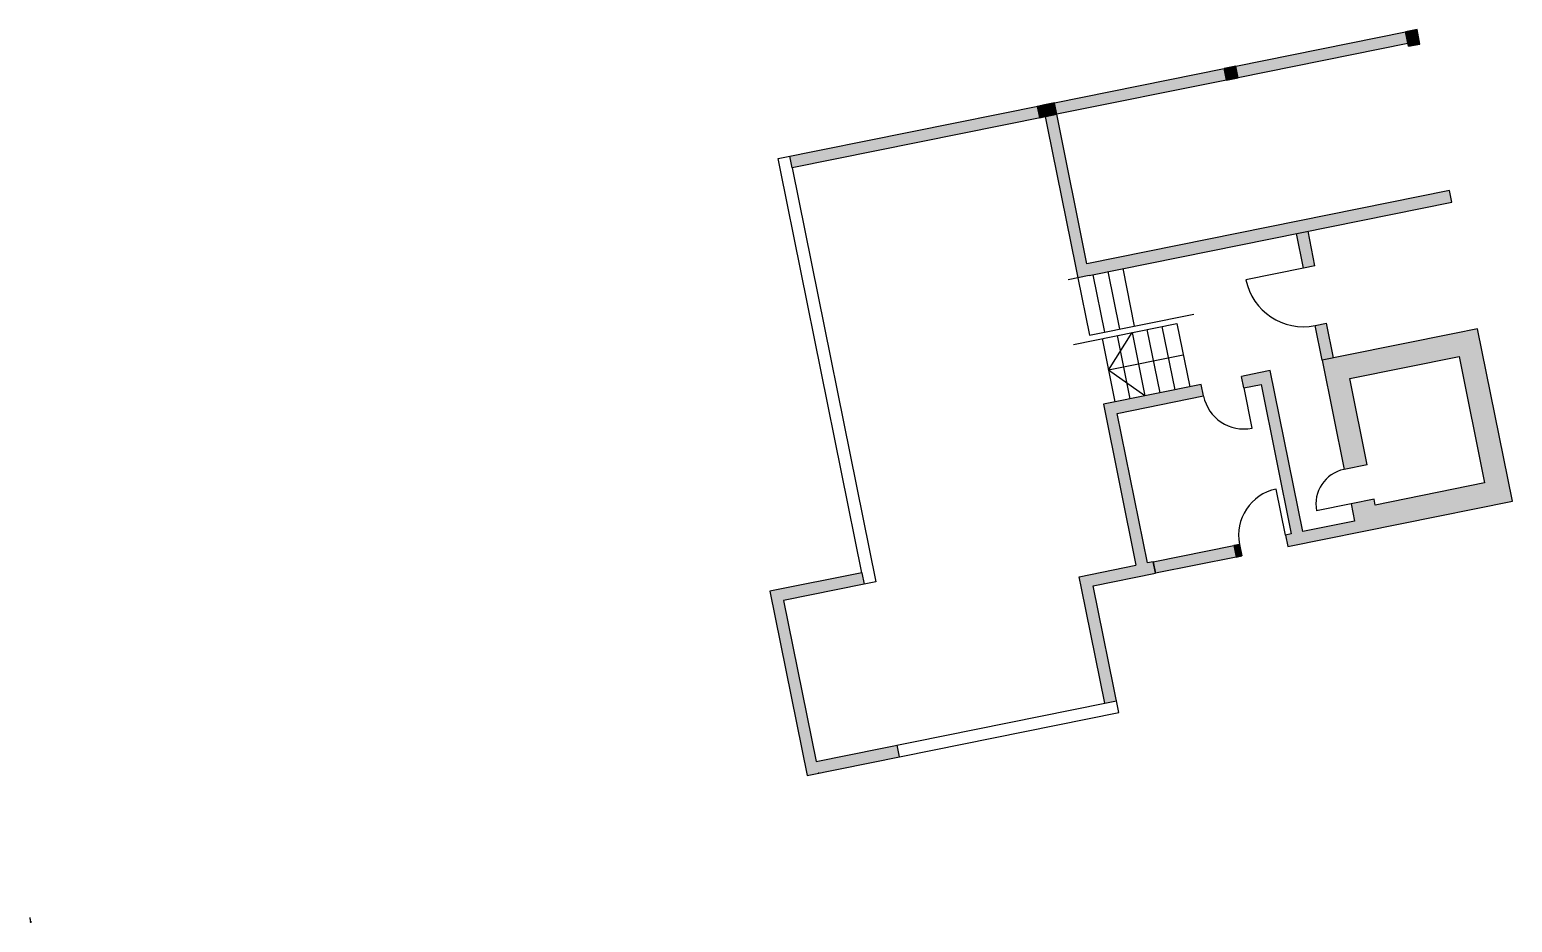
# Model space of a CAD drawing. Header units: inches. Extents: x 18308143 to 18310668, y 67592878 to 67594399.
import ezdxf

# ---------------------------------------------------------------- set-up
doc = ezdxf.new("R2010")
doc.units = ezdxf.units.IN
doc.header["$MEASUREMENT"] = 0
for name, pattern in [('BORDER2', [0.875, 0.25, -0.125, 0.25, -0.125, 0, -0.125]), ('DASHED2', [0.375, 0.25, -0.125]), ('HIDDEN2', [0.1875, 0.125, -0.0625])]:
    doc.linetypes.add(name, pattern=pattern)
for name, color, linetype in [('A-Anno-Dim 100', 9, 'Continuous'), ('A-Anno-Dim 25', 9, 'Continuous'), ('A-Anno-Dim 50', 9, 'Continuous'), ('A-Anno-Symbol 100', 2, 'Continuous'), ('A-Anno-Symbol 25', 2, 'Continuous'), ('A-Anno-Symbol 50', 2, 'Continuous'), ('A-Anno-Text 100', 2, 'Continuous'), ('A-Anno-Text 25', 2, 'Continuous'), ('A-Anno-Text 50', 2, 'Continuous'), ('A-Building Line', 240, 'BORDER2'), ('A-CENTER', 12, 'BORDER2'), ('A-Concrete', 4, 'Continuous'), ('A-Dashed', 9, 'DASHED2'), ('A-Demo', 2, 'Continuous'), ('A-Demolition-hatch', 50, 'Continuous'), ('A-Door', 9, 'Continuous'), ('A-Elec', 2, 'Continuous'), ('A-Elec Dashed', 12, 'Continuous'), ('A-Flor-Strs', 8, 'Continuous'), ('A-Ground', 4, 'Continuous'), ('A-Hatch Conc.', 141, 'Continuous'), ('A-Hatch Elevation', 30, 'Continuous'), ('A-Hatch Shadow', 253, 'Continuous'), ('A-Hatch Wall', 240, 'Continuous'), ('A-Hatch Window', 96, 'Continuous'), ('A-HATCH-01', 30, 'Continuous'), ('A-HATCH-02', 140, 'Continuous'), ('A-HATCH-03', 72, 'Continuous'), ('A-HATCH-04', 201, 'Continuous'), ('A-HATCH-05', 40, 'Continuous'), ('A-HATCH-06', 61, 'Continuous'), ('A-hatch-floor', 253, 'Continuous'), ('A-Kkt', 2, 'DASHED2'), ('A-Light Fixture', 2, 'Continuous'), ('A-Ovhd', 9, 'HIDDEN2'), ('A-pfix', 12, 'Continuous'), ('A-Pool', 131, 'Continuous'), ('A-Property Line', 162, 'BORDER2'), ('A-View 1', 3, 'Continuous'), ('A-View 2', 2, 'Continuous'), ('A-view 3', 9, 'Continuous'), ('A-View 4', 8, 'Continuous'), ('A-View 5', 12, 'Continuous'), ('A-Wall', 3, 'Continuous'), ('A-Wall Hatch', 252, 'Continuous'), ('A-Wall_Head', 8, 'DASHED2'), ('A-Window', 12, 'Continuous'), ('A-Window sill', 9, 'Continuous')]:
    doc.layers.add(name, color=color, linetype=linetype)
doc.layers.add('A-Area', color=11, linetype='Continuous', plot=False)
doc.layers.add('A-unplot', color=3, linetype='Continuous', plot=False)

# ---------------------------------------------------------------- blocks, each defined once
blk = doc.blocks.new('layers')
at = {"layer": 'A-HATCH-01'}
blk.add_hatch(color=256, dxfattribs=at).paths.add_polyline_path([(-17, -137), (-17, -129), (-8, -129), (-8, -137)])
at = {"layer": 'A-HATCH-02'}
blk.add_hatch(color=256, dxfattribs=at).paths.add_polyline_path([(-6, -126), (-6, -118), (3, -118), (3, -126)])
at = {"layer": 'A-HATCH-03'}
blk.add_hatch(color=256, dxfattribs=at).paths.add_polyline_path([(-17, -126), (-17, -118), (-8, -118), (-8, -126)])
at = {"layer": 'A-HATCH-04'}
blk.add_hatch(color=256, dxfattribs=at).paths.add_polyline_path([(-6, -104), (-6, -96), (3, -96), (3, -104)])
at = {"layer": 'A-HATCH-05'}
blk.add_hatch(color=256, dxfattribs=at).paths.add_polyline_path([(-17, -115), (-17, -107), (-8, -107), (-8, -115)])
at = {"layer": 'A-HATCH-06'}
blk.add_hatch(color=256, dxfattribs=at).paths.add_polyline_path([(-17, -104), (-17, -96), (-8, -96), (-8, -104)])
at = {"layer": 'A-hatch-floor'}
blk.add_hatch(color=256, dxfattribs=at).paths.add_polyline_path([(-6, -115), (-6, -107), (3, -107), (3, -115)])
at = {"layer": 'A-Pool'}
blk.add_hatch(color=256, dxfattribs=at).paths.add_polyline_path([(-6, -137), (-6, -129), (3, -129), (3, -137)])
blk.add_lwpolyline([(-19, 56), (5, 56)])
for points in [[(-17, -104), (-17, -96), (-8, -96), (-8, -104)], [(-17, -115), (-17, -107), (-8, -107), (-8, -115)], [(-17, -126), (-17, -118), (-8, -118), (-8, -126)], [(-17, -137), (-17, -129), (-8, -129), (-8, -137)], [(-6, -104), (-6, -96), (3, -96), (3, -104)], [(-6, -115), (-6, -107), (3, -107), (3, -115)], [(-6, -126), (-6, -118), (3, -118), (3, -126)], [(-6, -137), (-6, -129), (3, -129), (3, -137)]]:
    blk.add_lwpolyline(points, close=True)
at = {"layer": 'A-Anno-Dim 100'}
blk.add_lwpolyline([(-19, 38), (5, 38)], dxfattribs=at)
at = {"layer": 'A-Anno-Dim 25'}
blk.add_line((-19, 59), (5, 59), dxfattribs=at)
at = {"layer": 'A-Anno-Dim 50'}
blk.add_lwpolyline([(-19, 35), (5, 35)], dxfattribs=at)
at = {"layer": 'A-Anno-Symbol 100'}
blk.add_lwpolyline([(-19, -10), (5, -10)], dxfattribs=at)
at = {"layer": 'A-Anno-Symbol 25'}
blk.add_lwpolyline([(-19, -13), (5, -13)], dxfattribs=at)
at = {"layer": 'A-Anno-Symbol 50'}
blk.add_lwpolyline([(-19, -16), (5, -16)], dxfattribs=at)
at = {"layer": 'A-Anno-Text 100'}
blk.add_lwpolyline([(-19, -19), (5, -19)], dxfattribs=at)
at = {"layer": 'A-Anno-Text 25'}
blk.add_line((-19, 62), (5, 62), dxfattribs=at)
at = {"layer": 'A-Anno-Text 50'}
blk.add_line((-19, 65), (5, 65), dxfattribs=at)
at = {"layer": 'A-Area'}
blk.add_line((-19, 68), (5, 68), dxfattribs=at)
at = {"layer": 'A-Building Line'}
blk.add_lwpolyline([(-19, 53), (5, 53)], dxfattribs=at)
at = {"layer": 'A-CENTER', "ltscale": 0.5}
blk.add_line((-19, -61), (5, -61), dxfattribs=at)
at = {"layer": 'A-Concrete'}
blk.add_lwpolyline([(-19, 50), (5, 50)], dxfattribs=at)
at = {"layer": 'A-Dashed'}
blk.add_lwpolyline([(-19, 47), (5, 47)], dxfattribs=at)
at = {"layer": 'A-Demo'}
blk.add_lwpolyline([(-19, 44), (5, 44)], dxfattribs=at)
at = {"layer": 'A-Demolition-hatch'}
blk.add_lwpolyline([(-19, 41), (5, 41)], dxfattribs=at)
at = {"layer": 'A-Door'}
blk.add_lwpolyline([(-19, 32), (5, 32)], dxfattribs=at)
at = {"layer": 'A-Elec'}
blk.add_lwpolyline([(-19, 29), (5, 29)], dxfattribs=at)
at = {"layer": 'A-Elec Dashed'}
blk.add_lwpolyline([(-19, 26), (5, 26)], dxfattribs=at)
at = {"layer": 'A-Flor-Strs'}
blk.add_line((-19, 71), (5, 71), dxfattribs=at)
at = {"layer": 'A-Ground'}
blk.add_line((-19, -55), (5, -55), dxfattribs=at)
at = {"layer": 'A-Hatch Conc.'}
blk.add_lwpolyline([(-19, 20), (5, 20)], dxfattribs=at)
at = {"layer": 'A-Hatch Elevation'}
blk.add_lwpolyline([(-19, 17), (5, 17)], dxfattribs=at)
at = {"layer": 'A-Hatch Shadow'}
blk.add_lwpolyline([(-19, 14), (5, 14)], dxfattribs=at)
at = {"layer": 'A-Hatch Wall'}
blk.add_lwpolyline([(-19, 11), (5, 11)], dxfattribs=at)
at = {"layer": 'A-Hatch Window'}
blk.add_lwpolyline([(-19, 8), (5, 8)], dxfattribs=at)
at = {"layer": 'A-HATCH-01'}
blk.add_line((5, -89), (-19, -89), dxfattribs=at)
at = {"layer": 'A-HATCH-02'}
blk.add_line((5, -86), (-19, -86), dxfattribs=at)
at = {"layer": 'A-HATCH-03'}
blk.add_line((5, -83), (-19, -83), dxfattribs=at)
at = {"layer": 'A-HATCH-04'}
blk.add_line((5, -74), (-19, -74), dxfattribs=at)
at = {"layer": 'A-HATCH-05'}
blk.add_line((5, -77), (-19, -77), dxfattribs=at)
at = {"layer": 'A-HATCH-06'}
blk.add_line((5, -71), (-19, -71), dxfattribs=at)
at = {"layer": 'A-hatch-floor'}
blk.add_line((5, -80), (-19, -80), dxfattribs=at)
at = {"layer": 'A-Kkt'}
blk.add_lwpolyline([(-19, 5), (5, 5)], dxfattribs=at)
at = {"layer": 'A-Light Fixture'}
blk.add_lwpolyline([(-19, 2), (5, 2)], dxfattribs=at)
at = {"layer": 'A-Ovhd'}
blk.add_lwpolyline([(-19, -1), (5, -1)], dxfattribs=at)
at = {"layer": 'A-pfix'}
blk.add_line((-19, -58), (5, -58), dxfattribs=at)
at = {"layer": 'A-Pool'}
blk.add_line((5, -92), (-19, -92), dxfattribs=at)
blk.add_lwpolyline([(-19, -4), (5, -4)], dxfattribs=at)
at = {"layer": 'A-Property Line'}
blk.add_lwpolyline([(-19, -7), (5, -7)], dxfattribs=at)
at = {"layer": 'A-unplot'}
blk.add_lwpolyline([(-19, -22), (5, -22)], dxfattribs=at)
at = {"layer": 'A-View 1'}
blk.add_lwpolyline([(-19, -25), (5, -25)], dxfattribs=at)
at = {"layer": 'A-View 2'}
blk.add_lwpolyline([(-19, -28), (5, -28)], dxfattribs=at)
at = {"layer": 'A-view 3'}
blk.add_lwpolyline([(-19, -31), (5, -31)], dxfattribs=at)
at = {"layer": 'A-View 4'}
blk.add_lwpolyline([(-19, -34), (5, -34)], dxfattribs=at)
at = {"layer": 'A-View 5'}
blk.add_lwpolyline([(-19, -37), (5, -37)], dxfattribs=at)
at = {"layer": 'A-Wall'}
blk.add_lwpolyline([(-19, -40), (5, -40)], dxfattribs=at)
at = {"layer": 'A-Wall Hatch'}
blk.add_lwpolyline([(-19, -43), (5, -43)], dxfattribs=at)
at = {"layer": 'A-Wall_Head'}
blk.add_lwpolyline([(-19, -46), (5, -46)], dxfattribs=at)
at = {"layer": 'A-Window'}
blk.add_lwpolyline([(-19, -49), (5, -49)], dxfattribs=at)
at = {"layer": 'A-Window sill'}
blk.add_lwpolyline([(-19, -52), (5, -52)], dxfattribs=at)

msp = doc.modelspace()

# ---------------------------------------------------------------- hatches: boundary and pattern name
at = {"layer": 'A-Demolition-hatch'}
h = msp.add_hatch(color=256, dxfattribs=at)
h.dxf.hatch_style = 1
h.paths.add_polyline_path([(18310486, 67594395.3), (18310196.9, 67594336.9), (18310200.8, 67594317.2), (18310490, 67594375.7)])
h = msp.add_hatch(color=256, dxfattribs=at)
h.dxf.hatch_style = 1
h.paths.add_polyline_path([(18310505.6, 67594399.2), (18310486, 67594395.3), (18310490, 67594375.7), (18310491, 67594370.8), (18310510.6, 67594374.7)])
h = msp.add_hatch(color=256, dxfattribs=at)
h.dxf.hatch_style = 1
h.paths.add_polyline_path([(18310177.2, 67594332.9), (18309888.1, 67594274.5), (18309892, 67594254.9), (18310181.2, 67594313.3)])
h = msp.add_hatch(color=256, dxfattribs=at)
h.dxf.hatch_style = 1
h.paths.add_polyline_path([(18310196.9, 67594336.9), (18310177.2, 67594332.9), (18310181.2, 67594313.3), (18310200.8, 67594317.2)])
h = msp.add_hatch(color=256, dxfattribs=at)
h.dxf.hatch_style = 1
h.paths.add_polyline_path([(18309858.7, 67594268.5), (18309437.2, 67594183.4), (18309441.2, 67594163.8), (18309862.6, 67594248.9)])
h = msp.add_hatch(color=256, dxfattribs=at)
h.dxf.hatch_style = 1
h.paths.add_polyline_path([(18309868.5, 67594270.5), (18309858.7, 67594268.5), (18309862.6, 67594248.9), (18309872.4, 67594250.9)])
h = msp.add_hatch(color=256, dxfattribs=at)
h.dxf.hatch_style = 1
h.paths.add_polyline_path([(18309888.1, 67594274.5), (18309868.5, 67594270.5), (18309872.4, 67594250.9), (18309892, 67594254.9)])
h = msp.add_hatch(color=256, dxfattribs=at)
h.dxf.hatch_style = 1
h.paths.add_polyline_path([(18309892, 67594254.9), (18309872.4, 67594250.9), (18309923.9, 67593996.1), (18309927.9, 67593976.5), (18309947.5, 67593980.4), (18310565, 67594105.2), (18310561.1, 67594124.8), (18309943.5, 67594000)])
h = msp.add_hatch(color=256, dxfattribs=at)
h.dxf.hatch_style = 1
h.paths.add_polyline_path([(18310320, 67594055.7), (18310300.4, 67594051.7), (18310312.2, 67593992.9), (18310331.8, 67593996.9)])
h = msp.add_hatch(color=256, dxfattribs=at)
h.dxf.hatch_style = 1
h.paths.add_polyline_path([(18310351.6, 67593898.8), (18310332, 67593894.9), (18310343.9, 67593836.1), (18310363.5, 67593840)])
h = msp.add_hatch(color=256, dxfattribs=at)
h.dxf.hatch_style = 1
h.paths.add_polyline_path([(18310391, 67593804.8), (18310577.3, 67593842.4), (18310620.8, 67593626.7), (18310434.6, 67593589.1), (18310432.6, 67593598.9), (18310393.4, 67593591), (18310399.4, 67593561.6), (18310311.1, 67593543.8), (18310255.7, 67593818.2), (18310236.1, 67593814.3), (18310206.7, 67593808.3), (18310210.7, 67593788.7), (18310240.1, 67593794.7), (18310291.5, 67593539.8), (18310281.7, 67593537.8), (18310285.7, 67593518.2), (18310668, 67593595.5), (18310660.1, 67593634.7), (18310616.5, 67593850.3), (18310608.6, 67593889.5), (18310569.4, 67593881.6), (18310383.1, 67593844), (18310343.9, 67593836.1), (18310381.5, 67593649.8), (18310420.7, 67593657.7)])
h = msp.add_hatch(color=256, dxfattribs=at)
h.dxf.hatch_style = 1
h.paths.add_polyline_path([(18310138.1, 67593794.5), (18309971.4, 67593760.8), (18310026.9, 67593486.4), (18309930.3, 67593466.9), (18309934.3, 67593447.3), (18309973.9, 67593251.2), (18309993.5, 67593255.2), (18309953.9, 67593451.2), (18310060.2, 67593472.7), (18310056.3, 67593492.3), (18310046.5, 67593490.3), (18309995, 67593745.2), (18310142, 67593774.9)])
h = msp.add_hatch(color=256, dxfattribs=at)
h.dxf.hatch_style = 1
h.paths.add_polyline_path([(18310193.5, 67593520), (18310056.3, 67593492.3), (18310060.2, 67593472.7), (18310197.5, 67593500.4)])
h = msp.add_hatch(color=256, dxfattribs=at)
h.dxf.hatch_style = 1
h.paths.add_polyline_path([(18310203.3, 67593522), (18310193.5, 67593520), (18310197.5, 67593500.4), (18310207.3, 67593502.4)])
h = msp.add_hatch(color=256, dxfattribs=at)
h.dxf.hatch_style = 1
h.paths.add_polyline_path([(18309560.1, 67593473.7), (18309403.3, 67593442), (18309458.1, 67593170.7), (18309477.7, 67593174.9), (18309426.9, 67593426.4), (18309564.1, 67593454.1)])
h = msp.add_hatch(color=256, dxfattribs=at)
h.dxf.hatch_style = 1
h.paths.add_polyline_path([(18309619.5, 67593179.6), (18309482.3, 67593151.9), (18309477.7, 67593174.9), (18309458.1, 67593170.7), (18309466.7, 67593128.4), (18309623.5, 67593160)])

# ---------------------------------------------------------------- linework, layer by layer
at = {"layer": 'A-Demo'}
for points in [[(18309441.2, 67594163.8), (18309437.2, 67594183.4)], [(18309560.1, 67593473.7), (18309564.1, 67593454.1)], [(18309973.9, 67593251.2), (18309993.5, 67593255.2)], [(18309619.5, 67593179.6), (18309623.5, 67593160)]]:
    msp.add_lwpolyline(points, dxfattribs=at)
at = {"layer": 'A-Demolition-hatch'}
for points in [[(18310004.3, 67593991.9), (18310024.1, 67593893.9)], [(18310312.2, 67593992.9), (18310214.2, 67593973.1)], [(18309927.9, 67593976.5), (18309947.7, 67593878.4)], [(18309953.4, 67593981.6), (18309973.2, 67593883.6)], [(18309978.9, 67593986.8), (18309998.7, 67593888.7)], [(18309920.3, 67593862.7), (18310096.7, 67593898.3), (18310118.5, 67593790.5)], [(18309947.7, 67593878.4), (18310125.5, 67593914.4)], [(18310071.2, 67593893.2), (18310093, 67593785.4)], [(18309969.3, 67593872.6), (18309991, 67593764.8)], [(18310107.6, 67593844.4), (18309980.2, 67593818.7), (18310020.2, 67593882.9), (18310042, 67593775.1), (18309980.2, 67593818.7)], [(18309994.8, 67593877.7), (18310016.5, 67593769.9)], [(18310020.2, 67593882.9), (18310042, 67593775.1)], [(18310045.7, 67593888), (18310067.5, 67593780.2)], [(18310210.7, 67593788.7), (18310224.5, 67593720.1)], [(18310281.7, 67593537.8), (18310265.9, 67593616.3)], [(18310393.4, 67593591), (18310334.6, 67593579.1)]]:
    msp.add_lwpolyline(points, dxfattribs=at)
for centre, radius, start, end in [((18310312.2, 67593992.9), 100, 191.42, 281.42), ((18310210.7, 67593788.7), 70, 191.42, 281.42), ((18310393.4, 67593591), 60, 101.42, 191.42), ((18310281.7, 67593537.8), 80, 101.42, 191.42)]:
    msp.add_arc(centre, radius, start, end, dxfattribs=at)
at = {"layer": 'A-view 3'}
for points in [[(18310196.9, 67594336.9), (18310486, 67594395.3), (18310490, 67594375.7), (18310200.8, 67594317.2), (18310196.9, 67594336.9)], [(18310491, 67594370.8), (18310510.6, 67594374.7), (18310505.6, 67594399.2), (18310486, 67594395.3)], [(18310491, 67594370.8), (18310486, 67594395.3)], [(18309888.1, 67594274.5), (18310177.2, 67594332.9), (18310181.2, 67594313.3), (18309892, 67594254.9), (18309888.1, 67594274.5)], [(18310196.9, 67594336.9), (18310177.2, 67594332.9)], [(18310181.2, 67594313.3), (18310177.2, 67594332.9)], [(18310200.8, 67594317.2), (18310196.9, 67594336.9)], [(18310181.2, 67594313.3), (18310200.8, 67594317.2)], [(18309560.1, 67593473.7), (18309421.6, 67594159.8), (18309417.6, 67594179.4), (18309868.5, 67594270.5)], [(18309888.1, 67594274.5), (18309858.7, 67594268.5), (18309862.6, 67594248.9), (18309892, 67594254.9), (18309888.1, 67594274.5)], [(18309888.1, 67594274.5), (18309868.5, 67594270.5), (18309923.9, 67593996.1)], [(18309892, 67594254.9), (18309888.1, 67594274.5)], [(18309872.4, 67594250.9), (18309441.2, 67594163.8), (18309583.7, 67593458.1), (18309564.1, 67593454.1)], [(18309943.5, 67594000), (18309892, 67594254.9)], [(18309947.5, 67593980.4), (18310565, 67594105.2), (18310561.1, 67594124.8), (18309943.5, 67594000)], [(18310312.2, 67593992.9), (18310300.4, 67594051.7)], [(18310331.8, 67593996.9), (18310320, 67594055.7)], [(18309923.9, 67593996.1), (18309927.9, 67593976.5)], [(18310331.8, 67593996.9), (18310312.2, 67593992.9)], [(18309947.5, 67593980.4), (18309911.4, 67593973.1)], [(18310332, 67593894.9), (18310351.6, 67593898.8)], [(18310343.9, 67593836.1), (18310332, 67593894.9)], [(18310363.5, 67593840), (18310351.6, 67593898.8)], [(18310668, 67593595.5), (18310660.1, 67593634.7), (18310616.5, 67593850.3), (18310608.6, 67593889.5), (18310569.4, 67593881.6), (18310383.1, 67593844), (18310343.9, 67593836.1), (18310381.5, 67593649.8)], [(18310391, 67593804.8), (18310577.3, 67593842.4), (18310620.8, 67593626.7), (18310434.6, 67593589.1), (18310432.6, 67593598.9)], [(18310236.1, 67593814.3), (18310206.7, 67593808.3)], [(18310399.4, 67593561.6), (18310311.1, 67593543.8), (18310255.7, 67593818.2), (18310236.1, 67593814.3)], [(18310138.1, 67593794.5), (18309971.4, 67593760.8)], [(18310142, 67593774.9), (18310138.1, 67593794.5)], [(18310210.7, 67593788.7), (18310206.7, 67593808.3)], [(18310210.7, 67593788.7), (18310240.1, 67593794.7)], [(18310240.1, 67593794.7), (18310291.5, 67593539.8)], [(18310420.7, 67593657.7), (18310391, 67593804.8)], [(18310056.3, 67593492.3), (18310046.5, 67593490.3), (18309995, 67593745.2), (18310142, 67593774.9)], [(18309971.4, 67593760.8), (18310026.9, 67593486.4)], [(18310420.7, 67593657.7), (18310381.5, 67593649.8)], [(18310285.7, 67593518.2), (18310668, 67593595.5)], [(18310432.6, 67593598.9), (18310393.4, 67593591), (18310393.4, 67593591)], [(18310393.4, 67593591), (18310399.4, 67593561.6)], [(18310291.5, 67593539.8), (18310281.7, 67593537.8)], [(18310281.7, 67593537.8), (18310285.7, 67593518.2)], [(18310056.3, 67593492.3), (18310193.5, 67593520), (18310197.5, 67593500.4), (18310060.2, 67593472.7), (18310056.3, 67593492.3)], [(18310203.3, 67593522), (18310193.5, 67593520)], [(18310193.5, 67593520), (18310197.5, 67593500.4)], [(18310203.3, 67593522), (18310207.3, 67593502.4)], [(18309973.9, 67593251.2), (18309934.3, 67593447.3), (18309930.3, 67593466.9), (18310026.9, 67593486.4)], [(18310056.3, 67593492.3), (18310060.2, 67593472.7)], [(18310197.5, 67593500.4), (18310207.3, 67593502.4)], [(18309560.1, 67593473.7), (18309403.3, 67593442), (18309466.7, 67593128.4)], [(18309466.7, 67593128.4), (18309997.5, 67593235.6), (18309953.9, 67593451.2), (18310060.2, 67593472.7)], [(18309564.1, 67593454.1), (18309426.9, 67593426.4), (18309482.3, 67593151.9)], [(18309482.3, 67593151.9), (18309973.9, 67593251.2)], [(18309486.1, 67593133.2), (18309486.3, 67593132.3)]]:
    msp.add_lwpolyline(points, dxfattribs=at)

# ---------------------------------------------------------------- block references
at = {"xscale": 0.03937007874015747, "yscale": 0.03937007874015747, "zscale": 0.03937007874015747, "rotation": 11.41996263558604}
msp.add_blockref('layers', (18308144, 67592883.3), dxfattribs=at)

doc.saveas('drawing.dxf')
